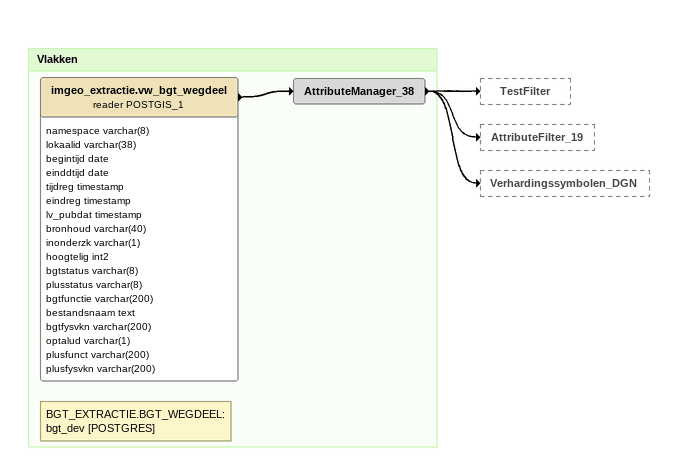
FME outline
Bookmark: Vlakken
Note: BGT_EXTRACTIE.BGT_WEGDEEL: bgt_dev [POSTGRES]
imgeo_extractie.vw_bgt_wegdeel (reader POSTGIS_1)
    attributes: namespace varchar(8), lokaalid varchar(38), begintijd date, einddtijd date, tijdreg timestamp, eindreg timestamp, lv_pubdat timestamp, bronhoud varchar(40), inonderzk varchar(1), hoogtelig int2, bgtstatus varchar(8), plusstatus varchar(8), bgtfunctie varchar(200), bestandsnaam text, bgtfysvkn varchar(200), optalud varchar(1), plusfunct varchar(200), plusfysvkn varchar(200)
    -> AttributeManager_38
AttributeManager_38
    -> TestFilter
    -> AttributeFilter_19
    -> Verhardingssymbolen_DGN
